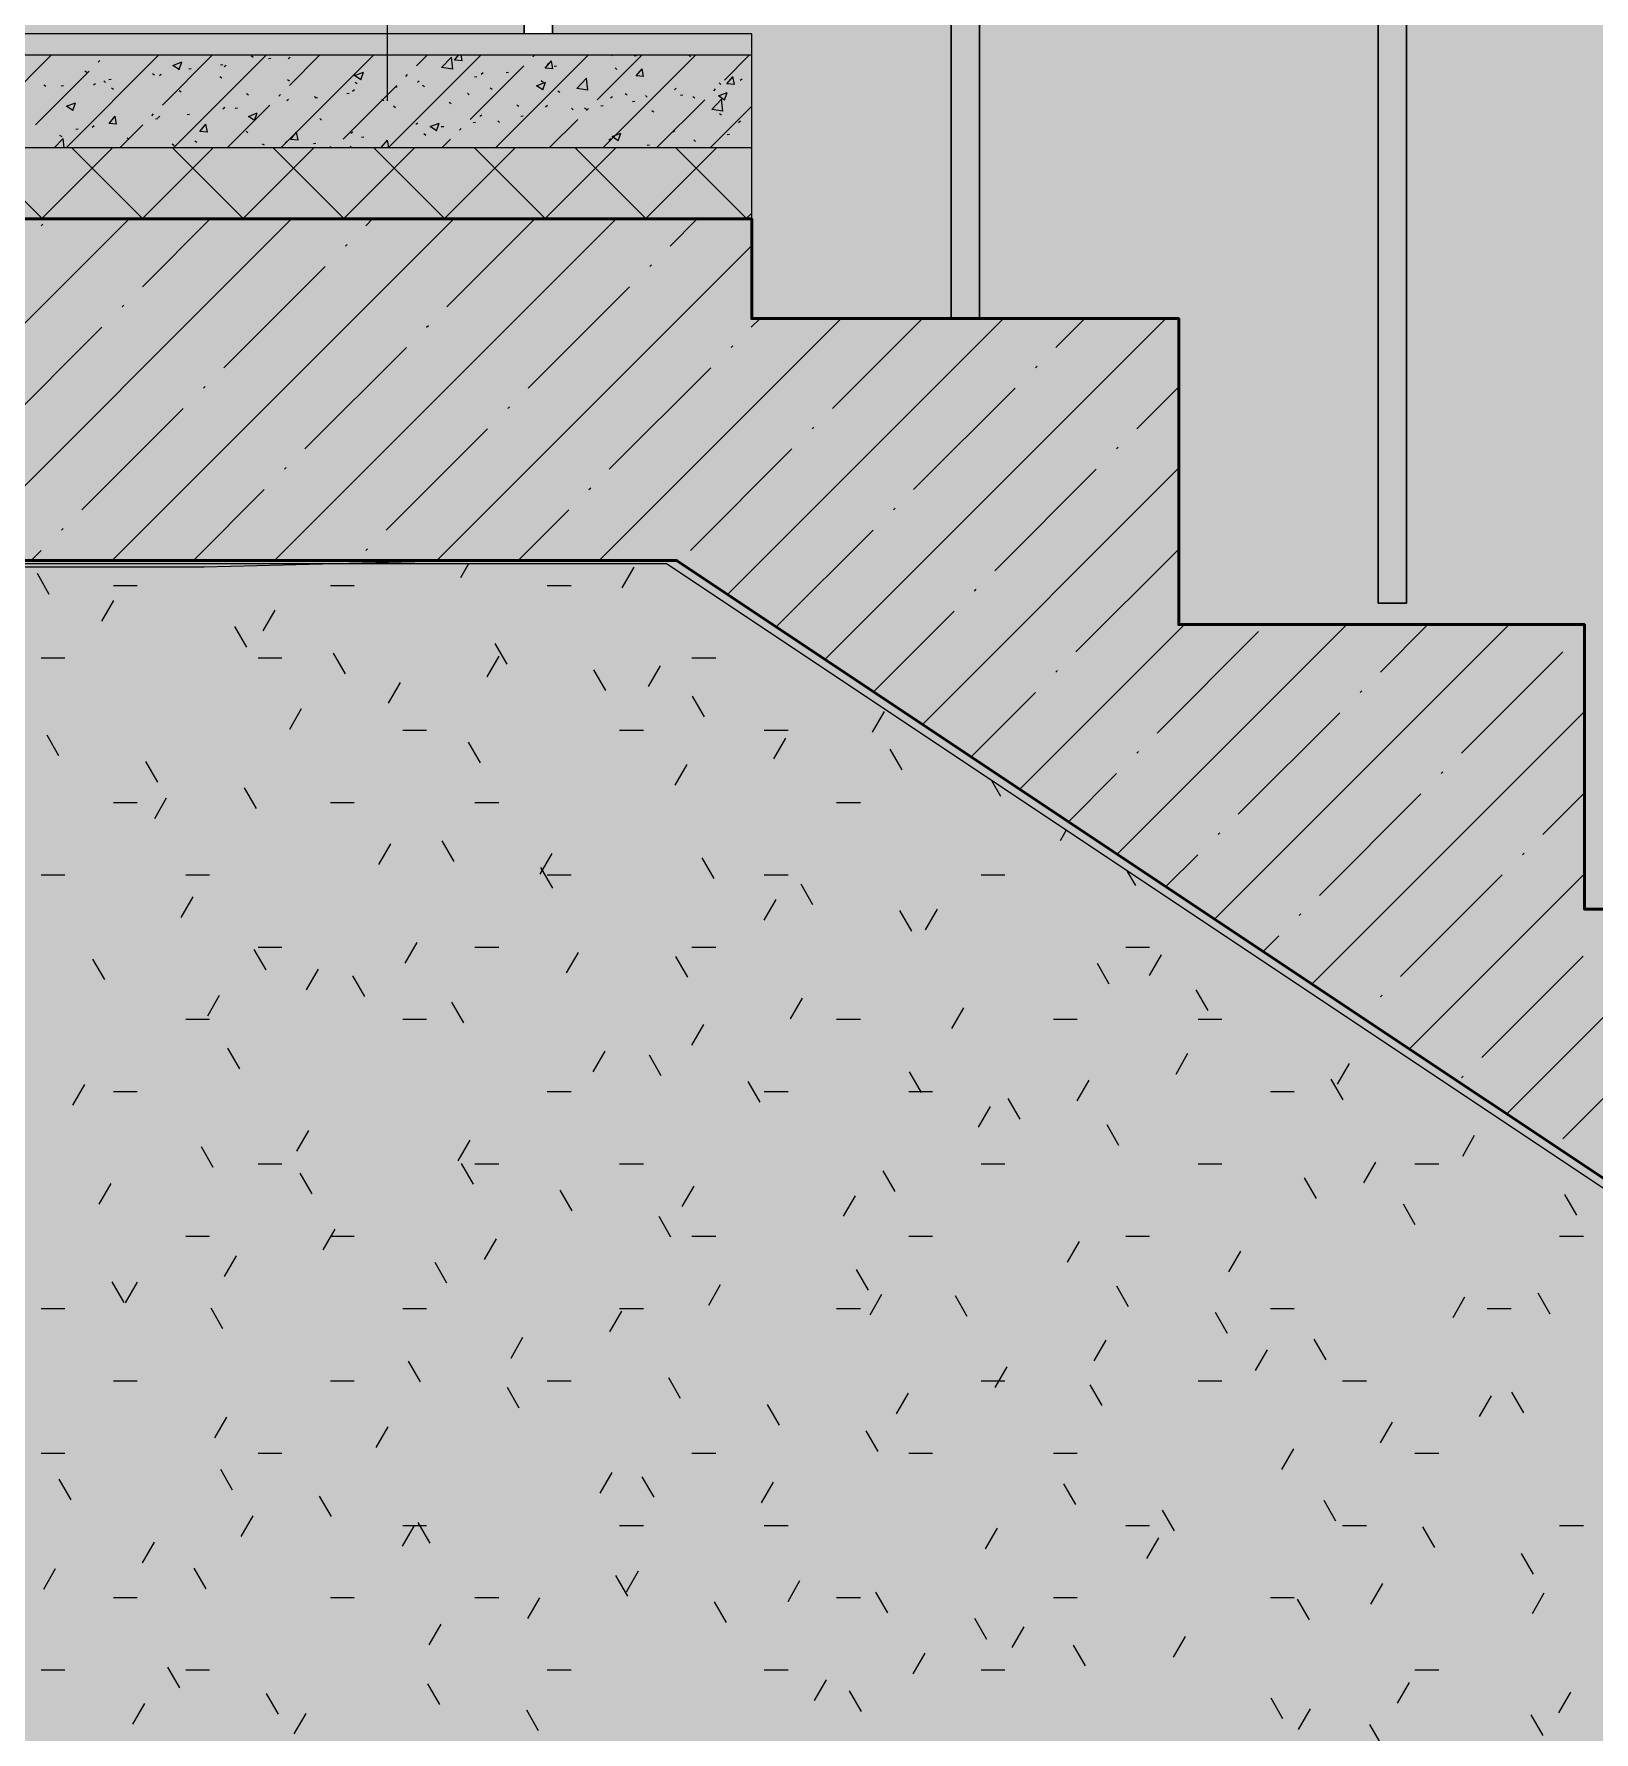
# Model space of a CAD drawing. Header units: millimetres. Extents: x -81576 to 1046824, y -248937 to 691537.
# Drawn here: x 23182 to 25375, y 623453 to 625840 of the extents above; entities that cross this region are included whole.
import ezdxf

# ---------------------------------------------------------------- set-up
doc = ezdxf.new("R2010")
doc.units = ezdxf.units.MM
doc.layers.add('PDF _Геометрия', color=7, linetype='Continuous', true_color=0x1d1d1d)
doc.layers.add('PDF _Сплошная заливка', color=7, linetype='Continuous', true_color=0xffffff)

msp = doc.modelspace()

# ---------------------------------------------------------------- hatches: boundary and pattern name
at = {"layer": 'PDF _Сплошная заливка', "true_color": 0x636466, "transparency": 33554559}
h = msp.add_hatch(color=251, dxfattribs=at)
h.paths.add_polyline_path([(37551.1, 617839.9), (37551.1, 634079.9), (22151.1, 634079.9), (22151.1, 634439.9), (21651.8, 634439.9), (21651.8, 632439.9), (22151.1, 632439.9), (22151.1, 633484.4), (37051.1, 633484.4), (37051.1, 618839.9), (33791.1, 618839.9), (33791.1, 619409.9), (33161.1, 619409.9), (33161.1, 619809.9), (32561.1, 619809.9), (32561.1, 620209.9), (31961.1, 620209.9), (31961.1, 620609.9), (31361.1, 620609.9), (31361.1, 621009.9), (30761.1, 621009.9), (30761.1, 621409.9), (30161.1, 621409.9), (30161.1, 621809.9), (29561.1, 621809.9), (29561.1, 622209.9), (28961.1, 622209.9), (28961.1, 622609.9), (28361.1, 622609.9), (28361.1, 623009.9), (27761.1, 623009.9), (27761.1, 623409.9), (27161.1, 623409.9), (27161.1, 623809.9), (26561.1, 623809.9), (26561.1, 624209.9), (25961.1, 624209.9), (25961.1, 624609.9), (25361.1, 624609.9), (25361.1, 625009.9), (24791.1, 625009.9), (24791.1, 625439.9), (24191.1, 625439.9), (24191.1, 625579.9), (22151.1, 625579.9), (22151.1, 625839.9), (21651.1, 625839.9), (21651.1, 618839.9), (20831.1, 618839.9), (20831.1, 617839.9), (37051.1, 617839.9)], flags=0)
h.paths.add_polyline_path([(33191.1, 618839.9), (22151.1, 618839.9), (22151.1, 625099.9), (24085.3, 625099.9), (33191.1, 619029.3), (33191.1, 618999.5)], flags=0)
h = msp.add_hatch(color=251, dxfattribs=at)
h.paths.add_polyline_path([(33153.9, 619039.9), (33175.3, 619039.9), (28651.1, 622056), (28651.1, 622041.7), (32911.1, 619201.7)], flags=0)
h.paths.add_polyline_path([(33505.1, 619409.9), (33651.1, 619409.9), (33651.1, 621109.2), (33511.1, 621202.5), (33511.1, 619439.9), (33471.1, 619439.9), (33471.1, 621229.2), (32911.1, 621602.5), (32911.1, 619839.9), (32871.1, 619839.9), (32871.1, 621629.2), (32311.1, 622002.5), (32311.1, 620239.9), (32271.1, 620239.9), (32271.1, 622029.2), (31711.1, 622402.5), (31711.1, 620639.9), (31671.1, 620639.9), (31671.1, 622429.2), (31111.1, 622802.5), (31111.1, 621039.9), (31071.1, 621039.9), (31071.1, 622829.2), (30511.1, 623202.5), (30511.1, 621439.9), (30471.1, 621439.9), (30471.1, 623229.2), (29911.1, 623602.5), (29911.1, 621839.9), (29871.1, 621839.9), (29871.1, 623629.2), (29311.1, 624002.5), (29311.1, 622239.9), (29271.1, 622239.9), (29271.1, 624029.2), (28711.1, 624402.5), (28711.1, 622639.9), (28671.1, 622639.9), (28671.1, 624429.2), (28651.1, 624442.5), (28651.1, 622609.9), (28961.1, 622609.9), (28961.1, 622209.9), (29561.1, 622209.9), (29561.1, 621809.9), (30161.1, 621809.9), (30161.1, 621409.9), (30761.1, 621409.9), (30761.1, 621009.9), (31361.1, 621009.9), (31361.1, 620609.9), (31961.1, 620609.9), (31961.1, 620209.9), (32561.1, 620209.9), (32561.1, 619809.9), (33161.1, 619809.9), (33161.1, 619409.9), (33477.1, 619409.9)], flags=0)
h.paths.add_polyline_path([(33651.1, 621157.3), (33651.1, 633484.4), (28651.1, 633484.4), (28651.1, 624490.6), (33511.1, 621250.6)], flags=0)
h.paths.add_polyline_path([(27651.1, 622708.4), (27651.1, 622722.7), (24085.3, 625099.9), (22651.1, 625099.9), (22651.1, 625095.1), (24071.1, 625095.1), (27511.1, 622801.7)], flags=0)
h.paths.add_polyline_path([(27505.1, 623409.9), (27651.1, 623409.9), (27651.1, 625109.2), (27511.1, 625202.5), (27511.1, 623439.9), (27471.1, 623439.9), (27471.1, 625229.2), (26911.1, 625602.5), (26911.1, 623839.9), (26871.1, 623839.9), (26871.1, 625629.2), (26311.1, 626002.5), (26311.1, 624239.9), (26271.1, 624239.9), (26271.1, 626029.2), (25711.1, 626402.5), (25711.1, 624639.9), (25671.1, 624639.9), (25671.1, 626429.2), (25111.1, 626802.5), (25111.1, 625039.9), (25071.1, 625039.9), (25071.1, 626829.2), (24511.1, 627202.5), (24511.1, 625439.9), (24791.1, 625439.9), (24791.1, 625009.9), (25361.1, 625009.9), (25361.1, 624609.9), (25961.1, 624609.9), (25961.1, 624209.9), (26561.1, 624209.9), (26561.1, 623809.9), (27161.1, 623809.9), (27161.1, 623409.9), (27477.1, 623409.9)], flags=0)
h.paths.add_polyline_path([(27651.1, 625157.2), (27649.9, 633484.4), (22651.1, 633484.4), (22651.1, 625839.9), (23871.1, 625839.9), (23870.4, 627629.6), (23580, 627823.2), (23602.2, 627856.5), (27511.1, 625250.6)], flags=0)
h.paths.add_polyline_path([(24191.1, 625439.9), (24471.1, 625439.9), (24471.1, 627229.2), (23911.1, 627602.5), (23911.1, 625839.9), (24191.1, 625839.9), (24191.1, 625579.9)], flags=0)
for points in [[(24471.1, 625439.9), (24511.1, 625439.9), (24511.1, 627202.5), (24471.1, 627229.2), (24471.1, 625579.9)], [(22909.8, 625809.9), (24191.1, 625809.9), (24191.1, 625839.9), (22151.1, 625839.9), (22151.1, 625809.9), (22651.1, 625809.9)], [(22909.8, 625679.9), (24191.1, 625679.9), (24191.1, 625809.9), (22151.1, 625809.9), (22151.1, 625679.9), (22651.1, 625679.9)], [(22909.8, 625579.9), (24191.1, 625579.9), (24191.1, 625679.9), (22151.1, 625679.9), (22151.1, 625579.9), (22651.1, 625579.9)], [(22151.1, 618839.9), (33191.1, 618839.9), (33191.1, 619029.3), (33175.3, 619039.9), (33153.9, 619039.9), (24071.1, 625095.1), (22151.1, 625095.1), (22151.1, 619449.6)]]:
    msp.add_hatch(color=251, dxfattribs=at).paths.add_polyline_path(points)

# ---------------------------------------------------------------- linework, layer by layer
at = {"layer": 'PDF _Геометрия', "color": 7, "lineweight": 9}
for points in [[(23679.4, 625746), (23679.4, 627965.1)], [(34080, 620823.2), (23580, 627823.2), (23871.1, 627629.2), (23871.1, 625839.9), (23871.1, 627629.2), (23911.1, 627602.5), (23911.1, 625839.9), (23911.1, 627602.5), (24471.1, 627229.2), (24471.1, 625439.9), (24471.1, 627229.2), (24511.1, 627202.5), (24511.1, 625439.9), (24511.1, 627202.5), (25071.1, 626829.2), (25071.1, 625039.9), (25071.1, 626829.2), (25111.1, 626802.5), (25111.1, 625039.9), (25111.1, 626802.5), (25671.1, 626429.2)], [(22151.1, 625579.9), (24191.1, 625579.9), (24191.1, 625679.9), (24191.1, 625809.9), (24191.1, 625839.9), (21651.1, 625839.9), (21651.1, 625809.9), (21651.1, 625679.9), (21651.1, 625579.9)], [(23911.1, 625839.9), (23871.1, 625839.9)], [(24191.1, 625809.9), (22151.1, 625809.9)], [(24191.1, 625679.9), (22151.1, 625679.9)], [(24191.1, 625579.9), (24191.1, 625439.9)], [(24511.1, 625439.9), (24471.1, 625439.9)], [(23791.8, 625099.9), (23421.7, 625090.4), (22992.8, 625090.4), (22992.8, 624790.4), (22192.8, 624790.4)], [(22651.1, 625099.9), (22651.1, 625095.1), (22651.1, 625099.9), (24085.3, 625099.9)], [(23793.1, 625095.1), (23781.7, 625075.3)], [(24025.2, 625090.7), (24008.4, 625061.7)], [(23203.9, 625052.3), (23187.2, 625081.4)], [(23294.1, 625064.7), (23327.6, 625064.7)], [(23598.9, 625064.7), (23632.4, 625064.7)], [(23903.7, 625064.7), (23937.2, 625064.7)], [(23294.1, 625043.6), (23277.3, 625014.6)], [(25111.1, 625039.9), (25071.1, 625039.9), (25111.1, 625039.9)], [(25105.1, 625039.9), (25077.1, 625039.9), (25105.1, 625039.9)], [(23520.8, 625030), (23504.1, 625000.9)], [(23481.5, 624977.9), (23464.7, 625007)], [(23620.3, 624940.8), (23603.5, 624969.8)], [(23847.1, 624954.4), (23830.3, 624983.4)], [(23192.5, 624963.1), (23226, 624963.1)], [(23497.3, 624963.1), (23530.8, 624963.1)], [(23835.6, 624965.6), (23818.8, 624936.5)], [(23985.9, 624917.2), (23969.1, 624946.2)], [(24062.4, 624952), (24045.6, 624922.9)], [(24106.9, 624963.1), (24140.4, 624963.1)], [(23696.8, 624928.4), (23680, 624899.3)], [(24124.6, 624880), (24107.9, 624909)], [(23558, 624891.2), (23541.3, 624862.2)], [(24377.1, 624887.5), (24360.4, 624858.5)], [(23217.5, 624825.5), (23200.8, 624854.6)], [(23700.5, 624861.5), (23734, 624861.5)], [(24005.3, 624861.5), (24038.8, 624861.5)], [(24208.5, 624861.5), (24242, 624861.5)], [(24238.4, 624850.4), (24221.6, 624821.3)], [(23809.9, 624815.6), (23793.1, 624844.6)], [(24402.2, 624805.6), (24385.5, 624834.6)], [(23356.3, 624788.4), (23339.6, 624817.4)], [(24099.6, 624813.2), (24082.8, 624784.1)], [(23495.1, 624751.2), (23478.4, 624780.2)], [(24541, 624768.4), (24528.4, 624790.2)], [(23294.1, 624759.9), (23327.6, 624759.9)], [(23368.4, 624766), (23351.7, 624737)], [(23598.9, 624759.9), (23632.4, 624759.9)], [(23802.1, 624759.9), (23835.6, 624759.9)], [(24310.1, 624759.9), (24343.6, 624759.9)], [(23772.7, 624676.8), (23755.9, 624705.8)], [(24632.7, 624720.7), (24624.3, 624706.1)], [(23683.2, 624701.6), (23666.4, 624672.6)], [(23910, 624688), (23893.2, 624659)], [(24138.3, 624653.2), (24121.5, 624682.2)], [(23192.5, 624658.3), (23226, 624658.3)], [(23395.7, 624658.3), (23429.2, 624658.3)], [(23911.5, 624639.6), (23894.7, 624668.6)], [(23903.7, 624658.3), (23937.2, 624658.3)], [(24208.5, 624658.3), (24242, 624658.3)], [(24513.3, 624658.3), (24546.8, 624658.3)], [(24730.6, 624643.2), (24719.2, 624663)], [(24277, 624616), (24260.3, 624645.1)], [(23405.6, 624627.2), (23388.9, 624598.2)], [(24224.7, 624623.6), (24208, 624594.5)], [(24451.5, 624610), (24434.8, 624580.9)], [(24415.8, 624578.8), (24399.1, 624607.9)], [(23720.4, 624562.8), (23703.6, 624533.8)], [(23281.9, 624510.8), (23265.2, 624539.8)], [(23508.7, 624524.4), (23492, 624553.4)], [(23497.3, 624556.7), (23530.8, 624556.7)], [(23802.1, 624556.7), (23835.6, 624556.7)], [(23947.2, 624549.2), (23930.4, 624520.2)], [(24101.1, 624514.4), (24084.3, 624543.5)], [(24106.9, 624556.7), (24140.4, 624556.7)], [(24716.5, 624556.7), (24750, 624556.7)], [(24766.3, 624545.6), (24749.5, 624516.5)], [(23581.6, 624525.6), (23564.8, 624496.6)], [(23647.5, 624487.2), (23630.7, 624516.2)], [(24693.4, 624504.5), (24676.6, 624533.5)], [(24832.2, 624467.3), (24815.4, 624496.3)], [(23442.8, 624488.4), (23426.1, 624459.4)], [(23786.3, 624450), (23769.5, 624479)], [(24261.9, 624484.8), (24245.2, 624455.8)], [(24488.7, 624471.2), (24471.9, 624442.1)], [(23395.7, 624455.1), (23429.2, 624455.1)], [(23700.5, 624455.1), (23734, 624455.1)], [(24123.1, 624447.6), (24106.4, 624418.6)], [(24310.1, 624455.1), (24343.6, 624455.1)], [(24614.9, 624455.1), (24648.4, 624455.1)], [(24818.1, 624455.1), (24851.6, 624455.1)], [(23471.5, 624385.6), (23454.8, 624414.6)], [(23984.4, 624410.4), (23967.6, 624381.4)], [(24063.9, 624375.6), (24047.1, 624404.7)], [(24803.5, 624406.8), (24786.7, 624377.7)], [(24429.4, 624352.1), (24412.7, 624381.1)], [(25021.8, 624342.1), (25005, 624371.1)], [(25030.3, 624393.2), (25013.5, 624364.1)], [(23253.2, 624363.3), (23236.5, 624334.2)], [(23294.1, 624353.5), (23327.6, 624353.5)], [(23903.7, 624353.5), (23937.2, 624353.5)], [(24202.7, 624338.4), (24185.9, 624367.5)], [(24208.5, 624353.5), (24242, 624353.5)], [(24411.7, 624353.5), (24445.2, 624353.5)], [(24664.7, 624369.6), (24647.9, 624340.5)], [(24919.7, 624353.5), (24953.2, 624353.5)], [(24525.9, 624332.4), (24509.1, 624303.4)], [(24568.2, 624314.9), (24551.5, 624343.9)], [(23568, 624298.8), (23551.2, 624269.8)], [(24707, 624277.7), (24690.3, 624306.7)], [(23434.4, 624246.8), (23417.6, 624275.8)], [(23794.8, 624285.2), (23778, 624256.2)], [(25206.2, 624291.6), (25189.5, 624262.5)], [(23497.3, 624251.9), (23530.8, 624251.9)], [(23799.9, 624223.2), (23783.2, 624252.3)], [(23802.1, 624251.9), (23835.6, 624251.9)], [(24005.3, 624251.9), (24038.8, 624251.9)], [(24513.3, 624251.9), (24546.8, 624251.9)], [(24818.1, 624251.9), (24851.6, 624251.9)], [(25067.4, 624254.4), (25050.7, 624225.3)], [(25122.9, 624251.9), (25156.4, 624251.9)], [(23573.1, 624209.6), (23556.4, 624238.7)], [(24392.3, 624213.3), (24375.5, 624242.3)], [(24984.6, 624203.3), (24967.8, 624232.3)], [(23290.4, 624224.5), (23273.7, 624195.4)], [(23938.7, 624186), (23921.9, 624215.1)], [(24109.5, 624220.8), (24092.8, 624191.8)], [(24336.3, 624207.2), (24319.5, 624178.2)], [(25350.2, 624179.7), (25333.4, 624208.8)], [(25123.4, 624166.1), (25106.6, 624195.2)], [(23605.2, 624160.1), (23588.4, 624131)], [(24077.5, 624148.9), (24060.7, 624177.9)], [(23395.7, 624150.3), (23429.2, 624150.3)], [(23598.9, 624150.3), (23632.4, 624150.3)], [(23832, 624146.4), (23815.2, 624117.4)], [(24106.9, 624150.3), (24140.4, 624150.3)], [(24411.7, 624150.3), (24445.2, 624150.3)], [(24651.1, 624142.8), (24634.3, 624113.8)], [(24716.5, 624150.3), (24750, 624150.3)], [(25326.1, 624150.3), (25359.6, 624150.3)], [(23466.4, 624122.9), (23449.6, 624093.8)], [(23762.7, 624084.4), (23746, 624113.5)], [(24877.8, 624129.2), (24861.1, 624100.2)], [(23309.2, 624057.2), (23292.4, 624086.3)], [(23327.6, 624085.7), (23310.8, 624056.6)], [(24355.1, 624074.5), (24338.3, 624103.5)], [(24146.7, 624082), (24130, 624053)], [(24373.5, 624068.4), (24356.7, 624039.4)], [(24493.9, 624037.3), (24477.1, 624066.3)], [(24720.6, 624050.9), (24703.9, 624079.9)], [(25192.6, 624064.8), (25175.9, 624035.7)], [(25313, 624040.9), (25296.2, 624070)], [(23192.5, 624048.7), (23226, 624048.7)], [(23448, 624020), (23431.2, 624049.1)], [(23700.5, 624048.7), (23734, 624048.7)], [(24007.9, 624044.8), (23991.2, 624015.8)], [(24005.3, 624048.7), (24038.8, 624048.7)], [(24310.1, 624048.7), (24343.6, 624048.7)], [(24859.4, 624013.7), (24842.7, 624042.8)], [(24919.7, 624048.7), (24953.2, 624048.7)], [(25224.5, 624048.7), (25258, 624048.7)], [(23869.1, 624007.7), (23852.4, 623978.6)], [(24688.3, 624004), (24671.5, 623975)], [(24915, 623990.4), (24898.3, 623961.4)], [(24998.2, 623976.5), (24981.4, 624005.6)], [(23725.5, 623945.7), (23708.8, 623974.7)], [(24549.5, 623966.8), (24532.7, 623937.8)], [(23294.1, 623947.1), (23327.6, 623947.1)], [(23598.9, 623947.1), (23632.4, 623947.1)], [(23903.7, 623947.1), (23937.2, 623947.1)], [(24091.1, 623922.1), (24074.3, 623951.1)], [(24513.3, 623947.1), (24546.8, 623947.1)], [(24683.4, 623912.1), (24666.7, 623941.2)], [(24818.1, 623947.1), (24851.6, 623947.1)], [(25021.3, 623947.1), (25054.8, 623947.1)], [(23864.3, 623908.5), (23847.6, 623937.5)], [(24410.7, 623929.6), (24393.9, 623900.6)], [(25229.8, 623926), (25213, 623897)], [(25275.8, 623902.2), (25259, 623931.2)], [(23452.8, 623896.1), (23436, 623867.1)], [(24229.9, 623884.9), (24213.1, 623913.9)], [(23679.6, 623882.5), (23662.8, 623853.4)], [(24368.7, 623847.7), (24351.9, 623876.7)], [(25091, 623888.8), (25074.2, 623859.8)], [(23192.5, 623845.5), (23226, 623845.5)], [(23497.3, 623845.5), (23530.8, 623845.5)], [(24106.9, 623845.5), (24140.4, 623845.5)], [(24411.7, 623845.5), (24445.2, 623845.5)], [(24614.9, 623845.5), (24648.4, 623845.5)], [(24952.2, 623851.6), (24935.5, 623822.6)], [(25122.9, 623845.5), (25156.4, 623845.5)], [(23461.6, 623793.3), (23444.8, 623822.3)], [(23234.8, 623779.6), (23218, 623808.7)], [(23994.3, 623818.1), (23977.6, 623789)], [(24053.9, 623783.3), (24037.2, 623812.3)], [(24221.1, 623804.5), (24204.3, 623775.4)], [(24646.3, 623773.3), (24629.5, 623802.4)], [(23600.4, 623756.1), (23583.6, 623785.1)], [(25011.8, 623749.8), (24995.1, 623778.8)], [(23490, 623757.3), (23473.2, 623728.3)], [(24785, 623736.1), (24768.3, 623765.2)], [(23716.7, 623743.7), (23700, 623714.7)], [(23700.5, 623743.9), (23734, 623743.9)], [(23739.2, 623718.9), (23722.4, 623747.9)], [(24005.3, 623743.9), (24038.8, 623743.9)], [(24208.5, 623743.9), (24242, 623743.9)], [(24535.9, 623740), (24519.1, 623711)], [(24716.5, 623743.9), (24750, 623743.9)], [(24762.6, 623726.4), (24745.9, 623697.4)], [(25021.3, 623743.9), (25054.8, 623743.9)], [(25150.6, 623712.6), (25133.8, 623741.6)], [(25326.1, 623743.9), (25359.6, 623743.9)], [(23351.2, 623720.1), (23334.4, 623691.1)], [(25289.4, 623675.4), (25272.6, 623704.4)], [(23212.4, 623682.9), (23195.6, 623653.9)], [(23424.4, 623654.5), (23407.6, 623683.5)], [(24031.5, 623679.3), (24014.7, 623650.2)], [(24016.7, 623644.5), (24000, 623673.5)], [(24258.3, 623665.7), (24241.5, 623636.6)], [(25077.4, 623662), (25060.6, 623633)], [(23294.1, 623642.3), (23327.6, 623642.3)], [(23598.9, 623642.3), (23632.4, 623642.3)], [(23802.1, 623642.3), (23835.6, 623642.3)], [(23892.7, 623642.1), (23876, 623613.1)], [(24155.5, 623607.3), (24138.8, 623636.4)], [(24310.1, 623642.3), (24343.6, 623642.3)], [(24382.3, 623620.9), (24365.5, 623650)], [(24614.9, 623642.3), (24648.4, 623642.3)], [(24919.7, 623642.3), (24953.2, 623642.3)], [(24974.6, 623611), (24957.9, 623640)], [(25304.2, 623648.4), (25287.4, 623619.4)], [(24521.1, 623583.7), (24504.3, 623612.8)], [(23753.9, 623604.9), (23737.2, 623575.9)], [(24573.1, 623601.3), (24556.3, 623572.2)], [(24799.8, 623587.6), (24783.1, 623558.6)], [(24434.3, 623564.1), (24417.5, 623535)], [(24659.9, 623546.6), (24643.1, 623575.6)], [(23192.5, 623540.7), (23226, 623540.7)], [(23387.2, 623515.7), (23370.4, 623544.7)], [(23395.7, 623540.7), (23429.2, 623540.7)], [(23903.7, 623540.7), (23937.2, 623540.7)], [(24208.5, 623540.7), (24242, 623540.7)], [(24513.3, 623540.7), (24546.8, 623540.7)], [(25122.9, 623540.7), (25156.4, 623540.7)], [(23752.8, 623492.1), (23736, 623521.1)], [(24295.5, 623526.9), (24278.7, 623497.8)], [(24345.1, 623482.1), (24328.3, 623511.2)], [(25114.6, 623523.2), (25097.8, 623494.2)], [(23337.6, 623493.3), (23320.8, 623464.3)], [(23526, 623478.5), (23509.2, 623507.5)], [(24937.4, 623472.2), (24920.7, 623501.2)], [(25341.4, 623509.6), (25324.6, 623480.6)], [(23564.3, 623479.7), (23547.6, 623450.7)], [(23891.5, 623454.9), (23874.8, 623484)], [(24975.8, 623486), (24959, 623457)], [(25076.2, 623435), (25059.5, 623464)], [(25303, 623448.6), (25286.2, 623477.6)]]:
    msp.add_lwpolyline(points, dxfattribs=at)
at = {"layer": 'PDF _Геометрия', "color": 7, "lineweight": 50}
for points in [[(24191.1, 625439.9), (24191.1, 625579.9), (22151.1, 625579.9), (22151.1, 625839.9), (21651.1, 625839.9), (21651.1, 625579.9), (21651.1, 618839.9), (20813.9, 618839.9)], [(33191.1, 618839.9), (22151.1, 618839.9), (22151.1, 625099.9), (24085.3, 625099.9)]]:
    msp.add_lwpolyline(points, dxfattribs=at)
at = {"layer": 'PDF _Геометрия', "color": 7, "lineweight": 53}
msp.add_lwpolyline([(27161.1, 623409.9), (27161.1, 623809.9), (26561.1, 623809.9), (26561.1, 624209.9), (25961.1, 624209.9), (25961.1, 624609.9), (25361.1, 624609.9), (25361.1, 625009.9), (24791.1, 625009.9), (24791.1, 625439.9), (24191.1, 625439.9), (24191.1, 625579.9), (22151.1, 625579.9), (22151.1, 625839.9), (21651.1, 625839.9), (21651.1, 618839.9)], dxfattribs=at)
at = {"layer": 'PDF _Геометрия', "color": 250, "lineweight": 9, "true_color": 0x2c2c2c}
for points in [[(23076.7, 625679.9), (23206.7, 625809.9)], [(23227.6, 625679.9), (23357.6, 625809.9)], [(23272.5, 625800.3), (23275, 625802.8)], [(23363, 625739.9), (23433, 625809.9)], [(23378.5, 625679.9), (23508.5, 625809.9)], [(23487.8, 625809.4), (23490.2, 625807.1)], [(23512, 625805.6), (23515.3, 625806)], [(23529.3, 625679.9), (23659.3, 625809.9)], [(23539.7, 625805.4), (23542.4, 625807.4)], [(23541.6, 625767.6), (23583.8, 625809.9)], [(23680.2, 625679.9), (23810.2, 625809.9)], [(23720.1, 625795.3), (23734.7, 625809.9)], [(23771, 625790.3), (23755.2, 625792.7), (23769.1, 625807.2)], [(23771, 625790.3), (23769.1, 625807.2)], [(23784, 625802.2), (23773.4, 625803.1), (23779, 625809.9)], [(23784, 625802.2), (23782.5, 625809.9)], [(23831.1, 625679.9), (23961.1, 625809.9)], [(23883.5, 625807.8), (23885.6, 625809.9)], [(23974, 625747.5), (24036.5, 625809.9)], [(23981.9, 625679.9), (24111.9, 625809.9)], [(23994.6, 625809.3), (23995.4, 625809.9)], [(24025.8, 625809.2), (24029.1, 625809.7)], [(24102.8, 625809.9), (24105, 625807.8)], [(24152.6, 625775.1), (24187.3, 625809.9)], [(23184.5, 625712.3), (23259.9, 625787.7)], [(23253.9, 625788.1), (23256.7, 625786.3)], [(23348.8, 625784.1), (23351.6, 625782.3)], [(23358.6, 625781.5), (23361.3, 625783.5)], [(23386.4, 625789.8), (23377.5, 625795.7), (23390, 625800.5)], [(23384.1, 625791.6), (23386.5, 625789.3)], [(23386.4, 625789.8), (23390, 625800.5)], [(23400.1, 625790.8), (23403.4, 625791.3)], [(23443.7, 625780), (23446.6, 625778.2)], [(23444.6, 625796.7), (23447.9, 625797.1)], [(23449.9, 625794), (23452.6, 625796)], [(23641.9, 625775.5), (23633, 625781.5), (23645.5, 625786.3)], [(23641.9, 625775.5), (23645.5, 625786.3)], [(23705, 625780.2), (23707.5, 625782.7)], [(23795.5, 625719.8), (23870.9, 625795.3)], [(23801.6, 625779.7), (23804.9, 625780.2)], [(23811, 625783.4), (23813.7, 625785.5)], [(23846.1, 625785.6), (23849.4, 625786)], [(23911.5, 625791), (23900.9, 625791.9), (23909.4, 625802.2)], [(23903.4, 625796.8), (23906, 625798.8)], [(23911.5, 625791), (23909.4, 625802.2)], [(23913.5, 625794.4), (23916.8, 625794.9)], [(23998.9, 625792.3), (24001.3, 625790)], [(24039, 625779.9), (24028.4, 625780.8), (24037, 625791)], [(24039, 625779.9), (24037, 625791)], [(24166.6, 625768.7), (24155.9, 625769.6), (24164.5, 625779.8)], [(24166.6, 625768.7), (24164.5, 625779.9)], [(23196.5, 625768.2), (23199.3, 625766.4)], [(23220.5, 625767.2), (23223.8, 625767.6)], [(23266.3, 625768.2), (23268.9, 625770.2)], [(23280.4, 625773.8), (23282.8, 625771.5)], [(23287.8, 625776), (23291.1, 625776.5)], [(23291.4, 625764.2), (23294.2, 625762.4)], [(23386.3, 625760.2), (23389.1, 625758.4)], [(23481.2, 625756.2), (23484.1, 625754.4)], [(23526.5, 625752.5), (23529, 625755)], [(23538.6, 625776), (23541.5, 625774.2)], [(23617, 625692.2), (23692.4, 625767.6)], [(23622, 625756.1), (23625.3, 625756.5)], [(23629.9, 625759.5), (23632.6, 625761.6)], [(23633.6, 625772), (23636.4, 625770.2)], [(23689.3, 625764.9), (23692.7, 625765.4)], [(23721.2, 625772), (23723.9, 625774.1)], [(23728.5, 625768), (23731.3, 625766.2)], [(23791.5, 625756.7), (23794, 625754.4)], [(23823.4, 625764), (23826.2, 625762.2)], [(23897.4, 625761.3), (23888.6, 625767.2), (23901, 625772)], [(23895.2, 625774.5), (23897.7, 625772.2)], [(23897.4, 625761.3), (23901, 625772)], [(23918.3, 625760), (23921.1, 625758.2)], [(23960.8, 625760.9), (23945, 625763.3), (23958.8, 625777.7)], [(23960.8, 625760.9), (23958.8, 625777.8)], [(24013.2, 625756), (24016, 625754.2)], [(24082.3, 625761.5), (24085, 625763.5)], [(24137.5, 625760.1), (24140, 625762.6)], [(24152.9, 625747), (24144.1, 625753), (24156.5, 625757.8)], [(24145.2, 625771), (24147.6, 625768.8)], [(24152.9, 625747), (24156.5, 625757.8)], [(24174.6, 625774.8), (24177.3, 625776.8)], [(23237, 625732.4), (23228.1, 625738.4), (23240.6, 625743.2)], [(23237, 625732.4), (23240.6, 625743.2)], [(23447.8, 625734.8), (23450.4, 625736.9)], [(23453.8, 625679.9), (23513.9, 625739.9)], [(23465.2, 625735.4), (23468.5, 625735.9)], [(23537.6, 625746.2), (23540.2, 625748.2)], [(23576.1, 625752.2), (23579, 625750.4)], [(23577.5, 625750.2), (23580.8, 625750.6)], [(23671.1, 625748.1), (23673.9, 625746.3)], [(23687.8, 625738.9), (23690.3, 625736.6)], [(23766, 625744.1), (23768.8, 625742.3)], [(23860.9, 625740.1), (23863.7, 625738.3)], [(23901.2, 625737.6), (23903.9, 625739.6)], [(23937.8, 625735.4), (23940.3, 625733.2)], [(23955.8, 625736.1), (23958.6, 625734.3)], [(23959, 625732.4), (23961.5, 625734.9)], [(23979, 625739.1), (23982.3, 625739.5)], [(23992.5, 625750.1), (23995.1, 625752.1)], [(24023.5, 625745), (24026.8, 625745.4)], [(24041.5, 625753.2), (24043.9, 625751)], [(24050.7, 625732.1), (24053.5, 625730.3)], [(24057.3, 625679.9), (24124.9, 625747.5)], [(24090.8, 625753.8), (24094.2, 625754.3)], [(24108.1, 625752), (24111, 625750.2)], [(24132.8, 625679.9), (24191.1, 625738.2)], [(24150.5, 625731.4), (24134.7, 625733.9), (24148.6, 625748.3)], [(24150.5, 625731.4), (24148.6, 625748.3)], [(23264.1, 625709), (23266.8, 625711)], [(23298.5, 625713.1), (23287.9, 625714), (23296.5, 625724.2)], [(23298.5, 625713.1), (23296.5, 625724.2)], [(23303, 625679.9), (23335.4, 625712.3)], [(23347.9, 625724.8), (23350.5, 625727.4)], [(23353.3, 625720.7), (23356.7, 625721.1)], [(23356.5, 625722.3), (23359.1, 625724.3)], [(23397.8, 625726.6), (23401.2, 625727)], [(23426.1, 625701.9), (23415.4, 625702.8), (23424, 625713.1)], [(23426.1, 625701.9), (23424, 625713.1)], [(23492.5, 625718.2), (23483.7, 625724.1), (23496.1, 625728.9)], [(23492.5, 625718.2), (23496.1, 625728.9)], [(23584.1, 625721.1), (23586.6, 625718.8)], [(23719, 625712.9), (23721.7, 625714.9)], [(23748, 625703.9), (23739.2, 625709.9), (23751.6, 625714.7)], [(23748, 625703.9), (23751.6, 625714.7)], [(23754.8, 625709.6), (23758.2, 625710)], [(23780.4, 625704.7), (23782.9, 625707.2)], [(23799.4, 625715.5), (23802.7, 625715.9)], [(23808.8, 625724.2), (23811.5, 625726.3)], [(23834.1, 625717.6), (23836.6, 625715.4)], [(23866.7, 625724.3), (23870, 625724.8)], [(23906.5, 625679.9), (23946.4, 625719.8)], [(24145.6, 625728.1), (24148.5, 625726.3)], [(24172.5, 625715.6), (24175.1, 625717.7)], [(23211, 625679.9), (23223.4, 625692.8)], [(23218.5, 625697.7), (23221.4, 625695.9)], [(23224.9, 625679.9), (23223.4, 625692.8)], [(23241.1, 625705.9), (23244.4, 625706.4)], [(23313.5, 625693.7), (23316.3, 625691.9)], [(23376.7, 625685.5), (23379.2, 625683.2)], [(23408.4, 625689.7), (23411.2, 625687.9)], [(23480.4, 625703.3), (23482.9, 625701)], [(23503.3, 625685.7), (23506.1, 625683.9)], [(23535.4, 625687), (23538.1, 625689)], [(23553.6, 625690.7), (23543, 625691.7), (23551.5, 625701.9)], [(23553.6, 625690.8), (23551.5, 625701.9)], [(23575.2, 625685.9), (23578.5, 625686.4)], [(23627.7, 625700.3), (23630.4, 625702.4)], [(23642.6, 625694.8), (23645.9, 625695.2)], [(23677.7, 625679.9), (23670.5, 625680.5), (23679.1, 625690.7)], [(23681.1, 625679.9), (23679.1, 625690.7)], [(23730.4, 625699.8), (23732.9, 625697.6)], [(23755.6, 625679.9), (23767.9, 625692.2)], [(23990.3, 625690.9), (23993, 625692.9)], [(24003.5, 625689.7), (23994.7, 625695.7), (24007.2, 625700.4)], [(24003.5, 625689.7), (24007.1, 625700.4)], [(24044.1, 625683.7), (24047.4, 625684.1)], [(24080.1, 625702.3), (24082.8, 625704.3)], [(24109.4, 625691), (24111.9, 625688.8)], [(24156.3, 625698.5), (24159.7, 625698.9)], [(23194.2, 625579.9), (23094.2, 625679.9)], [(23193, 625579.9), (23293, 625679.9)], [(23335.6, 625579.9), (23235.6, 625679.9)], [(23334.4, 625579.9), (23434.4, 625679.9)], [(23477, 625579.9), (23377, 625679.9)], [(23475.8, 625579.9), (23575.8, 625679.9)], [(23618.4, 625579.9), (23518.4, 625679.9)], [(23530.7, 625680.1), (23534, 625680.5)], [(23598.2, 625681.6), (23601, 625679.9)], [(23617.2, 625579.9), (23717.2, 625679.9)], [(23626.7, 625682), (23629.1, 625679.9)], [(23759.9, 625579.9), (23659.9, 625679.9)], [(23758.7, 625579.9), (23858.7, 625679.9)], [(23901.3, 625579.9), (23801.3, 625679.9)], [(23900.1, 625579.9), (24000.1, 625679.9)], [(23901, 625679.9), (23901.7, 625680.4)], [(24042.7, 625579.9), (23942.7, 625679.9)], [(24041.5, 625579.9), (24141.5, 625679.9)], [(24184.1, 625579.9), (24084.1, 625679.9)], [(24182.9, 625579.9), (24191.1, 625588.1)], [(22836.1, 625099.9), (23316.1, 625579.9)], [(23064.2, 625099.9), (23544.2, 625579.9)], [(23192.4, 625570.3), (23194.8, 625572.6)], [(23292.3, 625099.9), (23772.3, 625579.9)], [(23335, 625484.7), (23430.2, 625579.9)], [(23520.4, 625099.9), (24000.4, 625579.9)], [(23648.6, 625570.3), (23658.3, 625579.9)], [(23762.7, 625456.2), (23886.4, 625579.9)], [(24076.3, 625541.7), (24114.5, 625579.9)], [(23620.1, 625541.7), (23622.5, 625544.1)], [(23748.5, 625099.9), (24191.1, 625542.5)], [(23449.1, 625370.7), (23591.6, 625513.2)], [(24047.8, 625513.2), (24050.2, 625515.6)], [(23876.7, 625342.2), (24019.3, 625484.7)], [(23306.5, 625456.2), (23308.9, 625458.6)], [(23135.4, 625285.1), (23278, 625427.7)], [(23734.2, 625427.7), (23736.6, 625430.1)], [(23976.6, 625099.9), (24316.6, 625439.9)], [(24156.9, 625052.1), (24544.7, 625439.9)], [(24190.4, 625427.7), (24202.6, 625439.9)], [(24293.8, 624960.9), (24772.8, 625439.9)], [(24304.4, 625313.6), (24430.7, 625439.9)], [(24618.1, 625399.2), (24658.8, 625439.9)], [(23563.1, 625256.6), (23705.7, 625399.2)], [(24161.9, 625399.2), (24164.2, 625401.5)], [(24589.6, 625370.7), (24591.9, 625373)], [(23990.8, 625228.1), (24133.4, 625370.7)], [(23420.5, 625342.2), (23422.9, 625344.5)], [(24418.5, 625199.6), (24561, 625342.2)], [(24732.1, 625285.1), (24791.1, 625344.1)], [(23249.5, 625171.1), (23392, 625313.6)], [(23848.2, 625313.6), (23850.6, 625316)], [(23677.2, 625142.6), (23819.7, 625285.1)], [(24275.9, 625285.1), (24278.3, 625287.5)], [(24104.8, 625114.1), (24247.4, 625256.6)], [(24703.6, 625256.6), (24706, 625259)], [(23534.6, 625228.1), (23537, 625230.5)], [(24430.7, 624869.6), (24791.1, 625230.1)], [(24532.5, 625085.5), (24675.1, 625228.1)], [(23406.4, 625099.9), (23506.1, 625199.6)], [(23962.3, 625199.6), (23964.7, 625202)], [(23862.6, 625099.9), (23933.8, 625171.1)], [(24390, 625171.1), (24392.3, 625173.5)], [(23221, 625142.6), (23223.3, 625144.9)], [(24225.4, 625006.5), (24361.5, 625142.6)], [(23178.3, 625099.9), (23192.4, 625114.1)], [(23648.6, 625114.1), (23651, 625116.4)], [(24646.6, 624971.5), (24789.1, 625114.1)], [(24504, 625057), (24506.4, 625059.4)], [(24362.2, 624915.3), (24475.5, 625028.5)], [(24567.5, 624778.4), (24799, 625009.9)], [(24704.4, 624687.2), (25027.1, 625009.9)], [(24760.6, 624857.4), (24903.2, 625000)], [(24841.2, 624595.9), (25255.2, 625009.9)], [(25074.3, 624943), (25141.2, 625009.9)], [(25359.4, 625000), (25361.1, 625001.7)], [(25188.3, 624828.9), (25330.9, 624971.5)], [(24618.1, 624943), (24620.4, 624945.4)], [(24499.1, 624824), (24589.6, 624914.5)], [(25045.7, 624914.5), (25048.1, 624916.8)], [(24874.7, 624743.4), (25017.2, 624886)], [(24978.1, 624504.7), (25361.1, 624887.7)], [(24732.1, 624828.9), (24734.5, 624831.3)], [(24636, 624732.8), (24703.6, 624800.4)], [(25159.8, 624800.4), (25162.2, 624802.8)], [(24988.7, 624629.3), (25131.3, 624771.9)], [(25302.4, 624714.9), (25361.1, 624773.6)], [(24846.2, 624714.9), (24848.5, 624717.3)], [(24772.8, 624641.5), (24817.6, 624686.4)], [(25273.8, 624686.4), (25276.2, 624688.7)], [(25102.8, 624515.3), (25245.3, 624657.9)], [(25115, 624413.4), (25361.1, 624659.6)], [(25251.8, 624322.2), (25539.5, 624609.9)], [(24960.2, 624600.8), (24962.6, 624603.2)], [(24909.7, 624550.3), (24931.7, 624572.3)], [(25216.8, 624401.2), (25359.4, 624543.8)], [(25074.3, 624486.8), (25076.6, 624489.2)], [(25330.9, 624287.2), (25473.4, 624429.8)], [(25188.3, 624372.7), (25190.7, 624375.1)]]:
    msp.add_lwpolyline(points, dxfattribs=at)
at = {"layer": 'PDF _Геометрия', "color": 7, "lineweight": 53}
msp.add_lwpolyline([(33191.1, 618839.9), (22151.1, 618839.9), (22151.1, 625099.9), (24085.3, 625099.9), (33191.1, 619029.3)], close=True, dxfattribs=at)
at = {"layer": 'PDF _Геометрия', "color": 7, "lineweight": 15}
msp.add_lwpolyline([(33175.3, 619039.9), (33153.9, 619039.9), (24071.1, 625095.1), (22151.1, 625095.1), (22151.1, 618839.9), (33191.1, 618839.9)], dxfattribs=at)
at = {"layer": 'PDF _Сплошная заливка', "lineweight": 35, "transparency": 33554559}
msp.add_solid([(25111.1, 625039.9), (25111.1, 626802.5), (25071.1, 625039.9), (25071.1, 626829.2)], dxfattribs=at)

doc.saveas('drawing.dxf')
